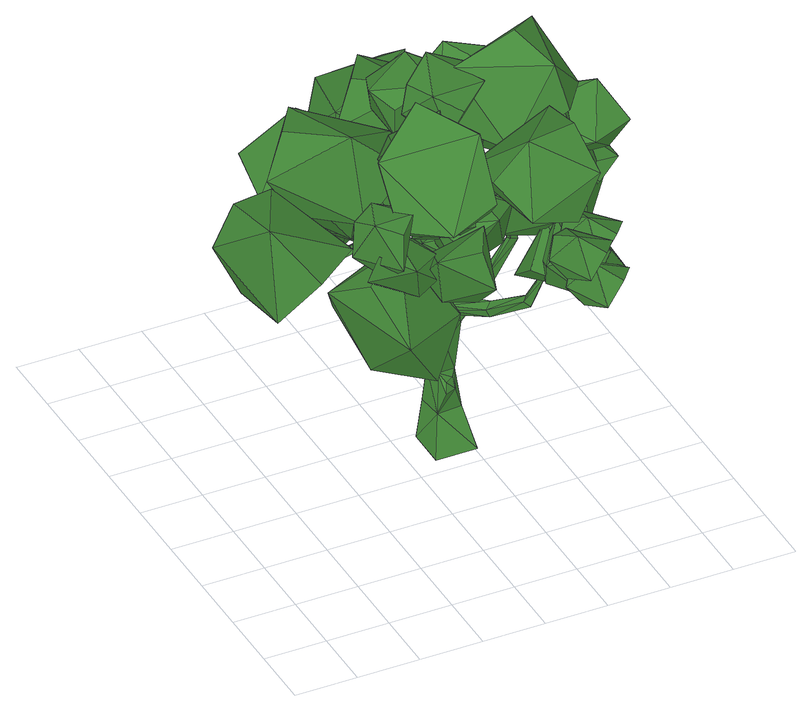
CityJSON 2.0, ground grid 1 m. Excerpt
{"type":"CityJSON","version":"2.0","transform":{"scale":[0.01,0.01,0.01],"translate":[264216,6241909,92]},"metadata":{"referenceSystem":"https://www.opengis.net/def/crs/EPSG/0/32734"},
"CityObjects":{
"tree1":{"type":"SolitaryVegetationObject","attributes":{"type":"broadleaf","group":"standard","width":0.8,"height":3.2,"footprint":[264219.7,6241912.62],"ground_height":92.57},"geometry":[{"type":"MultiSurface","lod":"2","boundaries":[[[0,1,2]],[[3,4,5]],[[0,6,7]],[[8,9,6]],[[9,10,11]],[[3,12,13]],[[2,8,0]],[[14,15,8]],[[15,16,10]],[[17,18,19]],[[2,20,14]],[[20,21,14]],[[22,16,21]],[[23,24,25]],[[7,20,1]],[[22,26,9]],[[9,23,22]],[[11,27,23]],[[28,29,30]],[[25,31,32]],[[33,34,35]],[[5,36,37]],[[38,39,40]],[[34,41,35]],[[28,38,34]],[[31,41,29]],[[39,42,43]],[[41,44,29]],[[29,39,30]],[[41,40,45]],[[46,42,47]],[[40,47,45]],[[39,46,40]],[[44,47,42]],[[48,49,50]],[[11,48,51]],[[11,12,3]],[[10,13,48]],[[52,53,54]],[[51,50,55]],[[12,55,52]],[[12,49,13]],[[56,57,58]],[[52,59,49]],[[49,56,50]],[[55,56,53]],[[60,57,61]],[[53,58,60]],[[53,61,54]],[[54,57,59]],[[62,63,64]],[[19,65,66]],[[67,65,62]],[[17,62,68]],[[10,17,32]],[[10,66,67]],[[16,19,66]],[[32,19,25]],[[64,69,70]],[[68,71,18]],[[18,63,65]],[[68,64,72]],[[70,73,74]],[[72,75,71]],[[63,75,69]],[[64,76,72]],[[73,77,74]],[[76,78,75]],[[75,73,69]],[[76,74,77]],[[79,80,81]],[[22,81,80]],[[9,79,6]],[[20,79,81]],[[82,83,84]],[[33,85,86]],[[33,28,34]],[[87,32,31]],[[33,36,88]],[[86,82,84]],[[27,37,82]],[[89,90,91]],[[82,92,93]],[[84,89,36]],[[37,89,92]],[[94,91,90]],[[89,95,92]],[[83,94,90]],[[93,95,94]],[[86,24,27]],[[86,85,24]],[[85,25,24]],[[5,87,88]],[[5,4,87]],[[4,32,87]],[[0,7,1]],[[0,8,6]],[[8,15,9]],[[9,15,10]],[[13,32,4]],[[4,3,13]],[[2,14,8]],[[14,21,15]],[[15,21,16]],[[17,68,18]],[[2,1,20]],[[20,22,21]],[[22,23,16]],[[25,16,23]],[[23,27,24]],[[7,6,20]],[[22,80,26]],[[9,11,23]],[[11,3,27]],[[28,31,29]],[[25,35,31]],[[35,25,85]],[[85,33,35]],[[37,3,5]],[[5,88,36]],[[38,30,39]],[[34,38,41]],[[28,30,38]],[[31,35,41]],[[39,44,42]],[[41,45,44]],[[29,44,39]],[[41,38,40]],[[46,43,42]],[[40,46,47]],[[39,43,46]],[[44,45,47]],[[48,13,49]],[[11,10,48]],[[11,51,12]],[[10,32,13]],[[52,55,53]],[[51,48,50]],[[12,51,55]],[[12,52,49]],[[56,59,57]],[[52,54,59]],[[49,59,56]],[[55,50,56]],[[60,58,57]],[[53,56,58]],[[53,60,61]],[[54,61,57]],[[62,65,63]],[[19,18,65]],[[67,66,65]],[[17,67,62]],[[10,67,17]],[[10,16,66]],[[16,25,19]],[[32,17,19]],[[64,63,69]],[[68,72,71]],[[18,71,63]],[[68,62,64]],[[70,69,73]],[[72,76,75]],[[63,71,75]],[[64,70,76]],[[73,78,77]],[[76,77,78]],[[75,78,73]],[[76,70,74]],[[79,26,80]],[[22,20,81]],[[9,26,79]],[[20,6,79]],[[82,93,83]],[[33,88,28]],[[28,88,31]],[[88,87,31]],[[33,84,36]],[[84,33,86]],[[86,27,82]],[[27,3,37]],[[89,83,90]],[[82,37,92]],[[84,83,89]],[[37,36,89]],[[94,95,91]],[[89,91,95]],[[83,93,94]],[[93,92,95]],[[96,97,98]],[[99,100,101]],[[102,103,104]],[[96,98,104]],[[105,106,107]],[[108,109,110]],[[111,112,113]],[[105,107,113]],[[114,115,116]],[[117,118,119]],[[120,121,122]],[[114,116,122]],[[123,124,125]],[[126,127,128]],[[129,130,131]],[[123,125,131]],[[132,133,134]],[[135,136,137]],[[138,139,140]],[[132,134,140]],[[141,142,143]],[[144,145,146]],[[147,148,149]],[[141,143,149]],[[150,151,152]],[[153,154,155]],[[156,157,158]],[[150,152,158]],[[159,160,161]],[[162,163,164]],[[165,166,167]],[[159,161,167]],[[168,169,170]],[[171,172,173]],[[174,175,176]],[[168,170,176]],[[177,178,179]],[[180,181,182]],[[183,184,185]],[[177,179,185]],[[186,187,188]],[[189,190,191]],[[192,193,194]],[[186,188,194]],[[195,196,197]],[[198,199,200]],[[201,202,203]],[[195,197,203]],[[204,205,206]],[[207,208,209]],[[210,211,212]],[[204,206,212]],[[213,214,215]],[[216,217,218]],[[219,220,221]],[[213,215,221]],[[222,223,224]],[[225,226,227]],[[228,229,230]],[[222,224,230]],[[231,232,233]],[[234,235,236]],[[237,238,239]],[[231,233,239]],[[240,241,242]],[[243,244,245]],[[246,247,248]],[[240,242,248]],[[249,250,251]],[[252,253,254]],[[255,256,257]],[[249,251,257]],[[258,259,260]],[[261,262,263]],[[264,265,266]],[[258,260,266]],[[267,268,269]],[[270,271,272]],[[273,274,275]],[[267,269,275]],[[276,277,278]],[[279,280,281]],[[282,283,284]],[[276,278,284]],[[285,286,287]],[[288,289,290]],[[291,292,293]],[[285,287,293]],[[294,295,296]],[[297,298,299]],[[300,301,302]],[[294,296,302]],[[303,304,305]],[[306,307,308]],[[309,310,311]],[[303,305,311]],[[312,313,314]],[[315,316,317]],[[318,319,320]],[[312,314,320]],[[321,322,323]],[[324,325,326]],[[327,328,329]],[[321,323,329]],[[330,331,332]],[[333,334,335]],[[336,337,338]],[[330,332,338]],[[339,340,341]],[[342,343,344]],[[345,346,347]],[[339,341,347]],[[348,349,350]],[[351,352,353]],[[354,355,356]],[[348,350,356]],[[357,358,359]],[[360,361,362]],[[363,364,365]],[[357,359,365]],[[366,367,368]],[[369,370,371]],[[372,373,374]],[[366,368,374]],[[375,376,377]],[[378,379,380]],[[381,382,383]],[[375,377,383]],[[384,385,386]],[[387,388,389]],[[390,391,392]],[[384,386,392]],[[393,394,395]],[[396,397,398]],[[399,400,401]],[[393,395,401]],[[402,403,404]],[[405,406,407]],[[408,409,410]],[[402,404,410]],[[411,412,413]],[[414,415,416]],[[417,418,419]],[[411,413,419]],[[419,416,417]],[[419,413,416]],[[413,414,416]],[[419,412,411]],[[419,418,412]],[[418,420,412]],[[416,418,417]],[[416,415,418]],[[415,420,418]],[[413,415,414]],[[413,412,415]],[[412,420,415]],[[410,407,408]],[[410,404,407]],[[404,405,407]],[[410,403,402]],[[410,409,403]],[[409,421,403]],[[407,409,408]],[[407,406,409]],[[406,421,409]],[[404,406,405]],[[404,403,406]],[[403,421,406]],[[401,398,399]],[[401,395,398]],[[395,396,398]],[[401,394,393]],[[401,400,394]],[[400,422,394]],[[398,400,399]],[[398,397,400]],[[397,422,400]],[[395,397,396]],[[395,394,397]],[[394,422,397]],[[392,389,390]],[[392,386,389]],[[386,387,389]],[[392,385,384]],[[392,391,385]],[[391,423,385]],[[389,391,390]],[[389,388,391]],[[388,423,391]],[[386,388,387]],[[386,385,388]],[[385,423,388]],[[383,380,381]],[[383,377,380]],[[377,378,380]],[[383,376,375]],[[383,382,376]],[[382,424,376]],[[380,382,381]],[[380,379,382]],[[379,424,382]],[[377,379,378]],[[377,376,379]],[[376,424,379]],[[374,371,372]],[[374,368,371]],[[368,369,371]],[[374,367,366]],[[374,373,367]],[[373,425,367]],[[371,373,372]],[[371,370,373]],[[370,425,373]],[[368,370,369]],[[368,367,370]],[[367,425,370]],[[365,362,363]],[[365,359,362]],[[359,360,362]],[[365,358,357]],[[365,364,358]],[[364,426,358]],[[362,364,363]],[[362,361,364]],[[361,426,364]],[[359,361,360]],[[359,358,361]],[[358,426,361]],[[356,353,354]],[[356,350,353]],[[350,351,353]],[[356,349,348]],[[356,355,349]],[[355,427,349]],[[353,355,354]],[[353,352,355]],[[352,427,355]],[[350,352,351]],[[350,349,352]],[[349,427,352]],[[347,344,345]],[[347,341,344]],[[341,342,344]],[[347,340,339]],[[347,346,340]],[[346,428,340]],[[344,346,345]],[[344,343,346]],[[343,428,346]],[[341,343,342]],[[341,340,343]],[[340,428,343]],[[338,335,336]],[[338,332,335]],[[332,333,335]],[[338,331,330]],[[338,337,331]],[[337,429,331]],[[335,337,336]],[[335,334,337]],[[334,429,337]],[[332,334,333]],[[332,331,334]],[[331,429,334]],[[329,326,327]],[[329,323,326]],[[323,324,326]],[[329,322,321]],[[329,328,322]],[[328,430,322]],[[326,328,327]],[[326,325,328]],[[325,430,328]],[[323,325,324]],[[323,322,325]],[[322,430,325]],[[320,317,318]],[[320,314,317]],[[314,315,317]],[[320,313,312]],[[320,319,313]],[[319,431,313]],[[317,319,318]],[[317,316,319]],[[316,431,319]],[[314,316,315]],[[314,313,316]],[[313,431,316]],[[311,308,309]],[[311,305,308]],[[305,306,308]],[[311,304,303]],[[311,310,304]],[[310,432,304]],[[308,310,309]],[[308,307,310]],[[307,432,310]],[[305,307,306]],[[305,304,307]],[[304,432,307]],[[302,299,300]],[[302,296,299]],[[296,297,299]],[[302,295,294]],[[302,301,295]],[[301,433,295]],[[299,301,300]],[[299,298,301]],[[298,433,301]],[[296,298,297]],[[296,295,298]],[[295,433,298]],[[293,290,291]],[[293,287,290]],[[287,288,290]],[[293,286,285]],[[293,292,286]],[[292,434,286]],[[290,292,291]],[[290,289,292]],[[289,434,292]],[[287,289,288]],[[287,286,289]],[[286,434,289]],[[284,281,282]],[[284,278,281]],[[278,279,281]],[[284,277,276]],[[284,283,277]],[[283,435,277]],[[281,283,282]],[[281,280,283]],[[280,435,283]],[[278,280,279]],[[278,277,280]],[[277,435,280]],[[275,272,273]],[[275,269,272]],[[269,270,272]],[[275,268,267]],[[275,274,268]],[[274,436,268]],[[272,274,273]],[[272,271,274]],[[271,436,274]],[[269,271,270]],[[269,268,271]],[[268,436,271]],[[266,263,264]],[[266,260,263]],[[260,261,263]],[[266,259,258]],[[266,265,259]],[[265,437,259]],[[263,265,264]],[[263,262,265]],[[262,437,265]],[[260,262,261]],[[260,259,262]],[[259,437,262]],[[257,254,255]],[[257,251,254]],[[251,252,254]],[[257,250,249]],[[257,256,250]],[[256,438,250]],[[254,256,255]],[[254,253,256]],[[253,438,256]],[[251,253,252]],[[251,250,253]],[[250,438,253]],[[248,245,246]],[[248,242,245]],[[242,243,245]],[[248,241,240]],[[248,247,241]],[[247,439,241]],[[245,247,246]],[[245,244,247]],[[244,439,247]],[[242,244,243]],[[242,241,244]],[[241,439,244]],[[239,236,237]],[[239,233,236]],[[233,234,236]],[[239,232,231]],[[239,238,232]],[[238,440,232]],[[236,238,237]],[[236,235,238]],[[235,440,238]],[[233,235,234]],[[233,232,235]],[[232,440,235]],[[230,227,228]],[[230,224,227]],[[224,225,227]],[[230,223,222]],[[230,229,223]],[[229,441,223]],[[227,229,228]],[[227,226,229]],[[226,441,229]],[[224,226,225]],[[224,223,226]],[[223,441,226]],[[221,218,219]],[[221,215,218]],[[215,216,218]],[[221,214,213]],[[221,220,214]],[[220,442,214]],[[218,220,219]],[[218,217,220]],[[217,442,220]],[[215,217,216]],[[215,214,217]],[[214,442,217]],[[212,209,210]],[[212,206,209]],[[206,207,209]],[[212,205,204]],[[212,211,205]],[[211,443,205]],[[209,211,210]],[[209,208,211]],[[208,443,211]],[[206,208,207]],[[206,205,208]],[[205,443,208]],[[203,200,201]],[[203,197,200]],[[197,198,200]],[[203,196,195]],[[203,202,196]],[[202,444,196]],[[200,202,201]],[[200,199,202]],[[199,444,202]],[[197,199,198]],[[197,196,199]],[[196,444,199]],[[194,191,192]],[[194,188,191]],[[188,189,191]],[[194,187,186]],[[194,193,187]],[[193,445,187]],[[191,193,192]],[[191,190,193]],[[190,445,193]],[[188,190,189]],[[188,187,190]],[[187,445,190]],[[185,182,183]],[[185,179,182]],[[179,180,182]],[[185,178,177]],[[185,184,178]],[[184,446,178]],[[182,184,183]],[[182,181,184]],[[181,446,184]],[[179,181,180]],[[179,178,181]],[[178,446,181]],[[176,173,174]],[[176,170,173]],[[170,171,173]],[[176,169,168]],[[176,175,169]],[[175,447,169]],[[173,175,174]],[[173,172,175]],[[172,447,175]],[[170,172,171]],[[170,169,172]],[[169,447,172]],[[167,164,165]],[[167,161,164]],[[161,162,164]],[[167,160,159]],[[167,166,160]],[[166,448,160]],[[164,166,165]],[[164,163,166]],[[163,448,166]],[[161,163,162]],[[161,160,163]],[[160,448,163]],[[158,155,156]],[[158,152,155]],[[152,153,155]],[[158,151,150]],[[158,157,151]],[[157,449,151]],[[155,157,156]],[[155,154,157]],[[154,449,157]],[[152,154,153]],[[152,151,154]],[[151,449,154]],[[149,146,147]],[[149,143,146]],[[143,144,146]],[[149,142,141]],[[149,148,142]],[[148,450,142]],[[146,148,147]],[[146,145,148]],[[145,450,148]],[[143,145,144]],[[143,142,145]],[[142,450,145]],[[140,137,138]],[[140,134,137]],[[134,135,137]],[[140,133,132]],[[140,139,133]],[[139,451,133]],[[137,139,138]],[[137,136,139]],[[136,451,139]],[[134,136,135]],[[134,133,136]],[[133,451,136]],[[131,128,129]],[[131,125,128]],[[125,126,128]],[[131,124,123]],[[131,130,124]],[[130,452,124]],[[128,130,129]],[[128,127,130]],[[127,452,130]],[[125,127,126]],[[125,124,127]],[[124,452,127]],[[122,119,120]],[[122,116,119]],[[116,117,119]],[[122,115,114]],[[122,121,115]],[[121,453,115]],[[119,121,120]],[[119,118,121]],[[118,453,121]],[[116,118,117]],[[116,115,118]],[[115,453,118]],[[113,110,111]],[[113,107,110]],[[107,108,110]],[[113,106,105]],[[113,112,106]],[[112,454,106]],[[110,112,111]],[[110,109,112]],[[109,454,112]],[[107,109,108]],[[107,106,109]],[[106,454,109]],[[104,101,102]],[[104,98,101]],[[98,99,101]],[[104,97,96]],[[104,103,97]],[[103,455,97]],[[101,103,102]],[[101,100,103]],[[100,455,103]],[[98,100,99]],[[98,97,100]],[[97,455,100]]]}]}
},
"vertices":[
[403,394,57],[337,329,57],[337,394,57],[385,359,301],[380,371,301],[381,358,312],[392,357,118],[403,329,57],[388,401,117],[388,372,176],[377,383,264],[391,357,266],[449,387,312],[444,398,308],[348,397,117],[381,397,177],[351,383,237],[367,417,291],[349,467,332],[357,411,288],[352,354,118],[352,390,177],[357,363,183],[364,355,237],[357,351,293],[352,362,291],[377,357,173],[367,344,295],[340,360,378],[275,371,458],[278,360,465],[331,373,373],[371,378,297],[359,343,314],[328,350,371],[319,363,366],[411,303,331],[419,304,316],[274,352,455],[170,360,443],[168,353,434],[270,363,447],[114,365,475],[116,361,477],[169,370,436],[167,363,427],[114,358,474],[112,362,472],[452,400,295],[485,400,358],[497,402,354],[458,388,297],[486,390,361],[481,379,418],[470,378,422],[499,392,356],[480,388,417],[527,391,463],[530,392,461],[469,386,420],[531,389,462],[528,389,464],[370,479,313],[343,520,319],[362,521,319],[345,475,312],[356,420,264],[371,421,274],[364,469,334],[348,554,300],[365,555,300],[346,524,334],[357,525,335],[346,602,325],[355,603,326],[350,558,314],[360,559,314],[352,600,333],[347,600,332],[378,348,158],[363,347,173],[359,339,160],[405,292,312],[434,243,360],[399,292,326],[353,351,302],[362,342,305],[374,369,310],[375,357,321],[443,253,363],[451,219,419],[456,224,420],[454,248,354],[443,237,352],[456,215,417],[462,221,418],[611,417,499],[577,345,571],[628,378,430],[578,329,388],[543,253,455],[518,384,379],[479,425,438],[440,353,506],[546,457,471],[180,410,475],[192,305,490],[131,421,412],[56,390,402],[63,284,414],[25,420,471],[53,409,547],[60,304,564],[128,437,532],[267,245,500],[301,177,424],[210,293,467],[142,269,429],[171,202,350],[113,224,490],[151,162,528],[180,91,453],[217,204,549],[484,180,700],[494,280,663],[404,163,704],[350,169,644],[354,268,605],[389,120,592],[466,128,565],[475,226,523],[501,129,639],[333,123,640],[329,171,735],[257,109,615],[196,163,609],[187,212,703],[236,214,558],[308,249,571],[303,302,664],[350,180,584],[484,278,399],[419,241,414],[508,293,450],[522,257,494],[458,219,512],[555,221,462],[540,192,414],[477,152,430],[524,239,384],[553,414,594],[618,377,609],[553,428,538],[560,393,492],[626,355,503],[516,357,506],[509,328,556],[572,287,569],[510,375,590],[205,401,475],[127,473,490],[250,425,412],[286,498,402],[211,573,414],[330,495,471],[301,485,547],[227,560,564],[262,414,532],[271,619,475],[331,707,490],[302,579,412],[379,553,402],[443,638,414],[383,510,471],[368,537,547],[432,621,564],[293,565,532],[497,399,522],[398,438,537],[530,438,459],[538,519,449],[441,563,461],[579,532,518],[556,512,594],[460,555,611],[545,432,579],[389,581,562],[463,504,576],[343,559,498],[302,489,489],[372,409,500],[259,494,558],[288,503,633],[358,423,650],[331,571,618],[248,518,554],[321,442,569],[202,497,491],[161,426,481],[231,346,493],[118,432,550],[147,440,625],[217,361,643],[190,508,611],[482,369,743],[393,388,692],[515,305,711],[533,293,635],[447,309,580],[579,358,628],[558,433,642],[473,454,587],[536,421,717],[328,680,422],[240,648,379],[361,619,459],[379,548,427],[293,511,383],[425,577,369],[404,630,314],[319,596,266],[382,687,365],[316,381,692],[368,424,705],[308,382,641],[343,373,604],[395,414,614],[357,326,621],[375,314,668],[428,354,680],[335,334,694],[375,366,512],[426,408,525],[367,366,461],[401,357,425],[453,399,434],[415,311,441],[433,299,488],[486,338,500],[393,318,514],[276,465,508],[327,507,521],[268,465,458],[302,456,421],[354,498,430],[316,410,438],[334,398,484],[387,437,496],[294,417,511],[264,510,416],[322,524,447],[244,554,400],[266,589,369],[325,606,398],[276,557,331],[303,513,333],[363,527,361],[274,491,370],[298,382,651],[361,381,676],[278,428,662],[297,474,650],[360,476,675],[301,466,600],[326,427,576],[390,428,598],[301,389,600],[298,173,547],[361,172,572],[278,219,558],[297,265,546],[360,268,571],[301,257,496],[326,219,472],[390,220,494],[301,181,496],[298,268,595],[361,267,620],[278,314,606],[297,360,594],[360,362,619],[301,351,544],[326,313,520],[390,314,542],[301,275,544],[231,160,524],[234,116,574],[266,196,532],[316,189,540],[323,146,591],[325,164,496],[302,121,480],[308,75,529],[254,139,483],[468,397,578],[472,353,629],[503,434,587],[553,427,594],[561,383,645],[562,401,551],[539,358,535],[545,312,584],[491,377,537],[249,339,608],[253,294,659],[284,375,617],[334,368,624],[341,324,675],[343,342,581],[320,299,565],[326,253,614],[272,318,567],[290,328,431],[293,283,482],[325,364,440],[375,357,447],[382,313,498],[384,331,404],[360,288,388],[367,242,437],[313,307,390],[380,275,521],[384,231,571],[416,312,529],[466,305,537],[473,261,588],[474,279,493],[451,236,477],[458,190,526],[403,255,480],[256,491,426],[260,446,476],[291,527,434],[341,520,442],[349,477,493],[350,495,398],[327,452,382],[333,406,431],[279,470,385],[483,231,488],[542,205,466],[447,219,454],[435,172,438],[491,143,414],[426,152,484],[458,151,524],[515,122,504],[466,201,526],[464,174,546],[481,131,566],[494,194,536],[523,183,514],[542,141,533],[502,174,484],[474,149,483],[490,106,501],[453,166,510],[464,151,479],[481,108,500],[494,171,469],[523,160,447],[542,118,467],[502,151,417],[474,126,417],[490,83,435],[453,143,444],[415,107,571],[432,64,591],[445,127,561],[474,116,539],[493,74,558],[453,107,509],[424,82,508],[441,39,526],[404,99,535],[338,188,560],[288,166,580],[329,212,524],[300,246,521],[248,227,540],[318,270,554],[325,258,596],[275,239,618],[350,222,586],[243,133,530],[202,116,568],[223,151,495],[194,185,495],[150,170,531],[220,214,516],[240,208,556],[198,194,595],[261,171,545],[605,342,455],[652,376,463],[574,354,484],[557,394,490],[602,431,500],[544,401,448],[569,398,411],[614,435,419],[584,357,418],[562,317,437],[596,344,398],[558,344,472],[543,387,471],[576,416,433],[504,378,451],[498,357,412],[530,386,372],[520,320,423],[187,128,629],[184,122,571],[218,160,637],[218,202,621],[216,198,562],[177,213,635],[139,192,627],[134,188,569],[152,152,642],[176,166,534],[586,398,378],[649,434,466],[159,151,586],[241,199,591],[465,35,570],[514,79,478],[514,102,545],[549,141,448],[317,417,495],[442,202,591],[351,254,501],[310,265,678],[529,324,648],[292,86,593],[406,315,608],[406,220,560],[406,429,664],[371,561,418],[386,504,489],[485,405,493],[427,421,673],[234,564,317],[388,394,589],[297,338,576],[438,400,584],[377,543,545],[438,705,498],[145,578,498],[642,317,568],[415,182,461],[269,257,755],[446,315,574],[235,117,365],[110,237,498],[499,275,550]
]}
